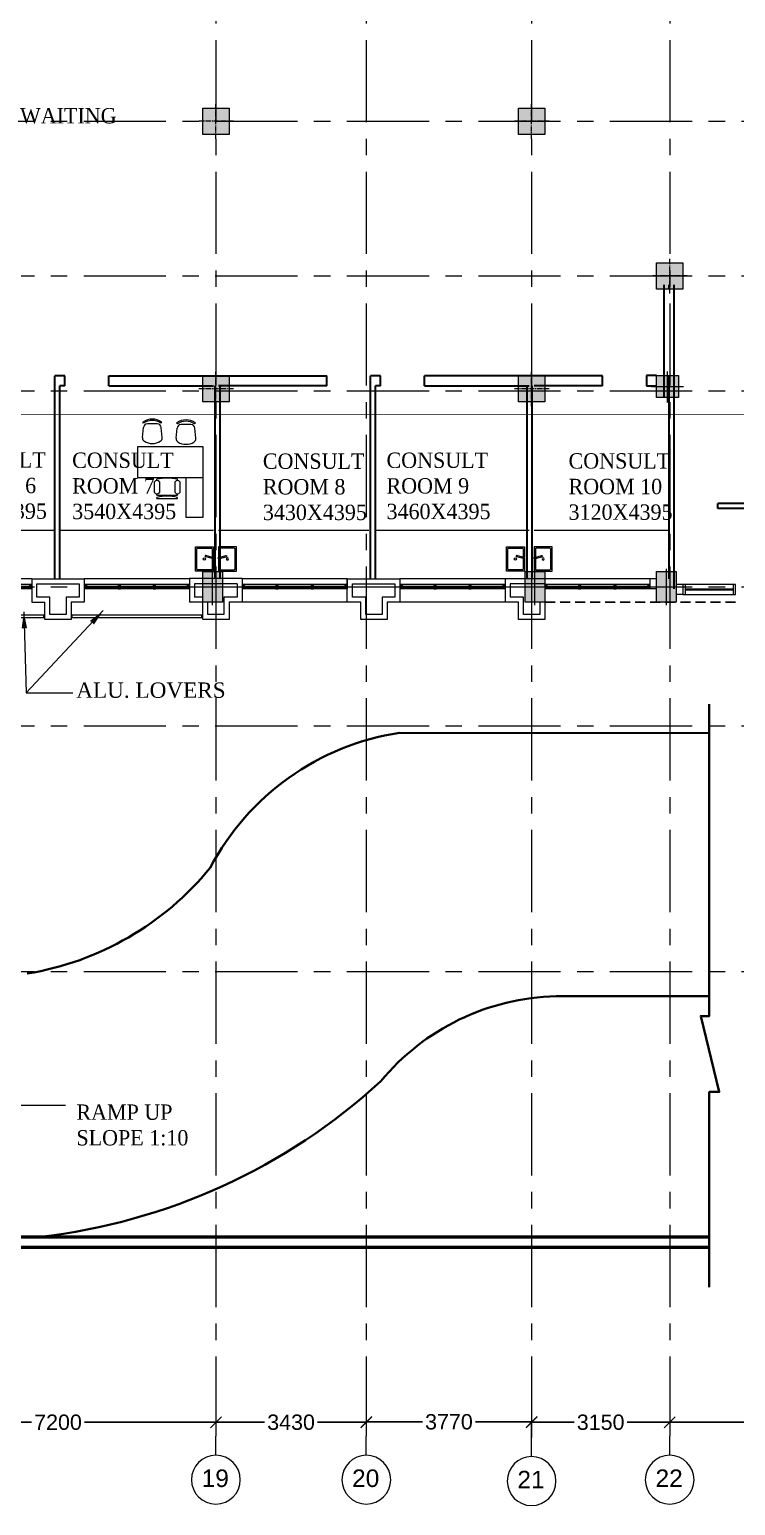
# Model space of a CAD drawing. Header units: inches. Extents: x 1789308 to 1948517, y 1504002 to 1708835.
# Drawn here: x 1901915 to 1905135, y 1658367 to 1665094 of the extents above; entities that cross this region are included whole.
import ezdxf
from ezdxf.enums import TextEntityAlignment as Align

# ---------------------------------------------------------------- set-up
doc = ezdxf.new("R2010")
doc.units = ezdxf.units.IN
doc.header["$LTSCALE"] = 0.015
doc.header["$MEASUREMENT"] = 0
doc.header["$PDMODE"] = 34
doc.header["$PDSIZE"] = -0.1
for name, pattern in [('$DDT_AUDIT_GENERATED_(C)', [0]), ('1', [0]), ('CENTER', [2, 1.25, -0.25, 0.25, -0.25]), ('CENTER2', [1.125, 0.75, -0.125, 0.125, -0.125]), ('DASHED', [19.05, 12.7, -6.35])]:
    doc.linetypes.add(name, pattern=pattern)
doc.layers.add('A- Projection', color=4, linetype='DASHED')
doc.layers.add('DIM - GRID - STR', color=7, linetype='Continuous')
for name, color, linetype, lineweight in [('CARMARK', 252, 'Continuous', 18), ('CENTER LINE', 1, 'CENTER2', 18), ('COLUMN - HACTH - STR', 25, '$DDT_AUDIT_GENERATED_(C)', 15), ('COLUMN - STR', 6, 'Continuous', 15), ('ELE', 8, 'Continuous', 13), ('GRID - BEAM - STR', 251, 'CENTER', 18), ('GRID - COLUMN - STR', 251, 'CENTER', 15), ('PROPOSED_HOSPITAL_BASUNDHARA$0$equpamiento', 143, 'Continuous', 9), ('Road', 7, '1', 40), ('SECTION', 3, 'Continuous', 20), ('SECTION -  LINE - STR', 3, 'Continuous', 20), ('TEXT', 7, 'Continuous', 5), ('wall', 1, 'Continuous', 35), ('WINDOW', 165, 'Continuous', 20), ('WZ-II_WINDOW', 163, 'Continuous', 25)]:
    doc.layers.add(name, color=color, linetype=linetype, lineweight=lineweight)
doc.styles.add('PRADEEP - STR', font='swissel.ttf')
doc.styles.add('Scale M 100', font='times.ttf', dxfattribs={"width": 0.95, "height": 350})
doc.styles.add('XREF_DIRECTOR RESIDENCE$0$dim', font='GOTHIC.TTF', dxfattribs={"width": 0.8})
doc.linetypes.add('ZIGZAG', pattern='A,0.0001,-0.2,[131,ltypeshp.shx,S=0.2,R=0,X=-0.2,Y=0],-0.4,[131,ltypeshp.shx,S=0.2,R=180,X=0.2,Y=0],-0.2', length=0.8001)
doc.dimstyles.new('GRID DIM', dxfattribs={"dimtxt": 350, "dimasz": 250, "dimexe": 0.1, "dimexo": 0.1, "dimgap": 0.09, "dimtad": 0, "dimdec": 0, "dimzin": 0, "dimdsep": 46, "dimtxsty": 'PRADEEP - STR', "dimblk": 'OBLIQUE', "dimcen": 0.09, "dimclrd": 73, "dimclre": 73, "dimclrt": 256, "dimadec": 0, "dimazin": 0, "dimtfac": 1, "dimtdec": 0, "dimtofl": 0, "dimtmove": 1, "dimatfit": 3, "dimfxl": 1.25, "dimtolj": 1, "dimtzin": 0, "dimlwd": -1, "dimlwe": -1, "dimarcsym": 2})
doc.dimstyles.new('XREF_DIRECTOR RESIDENCE$0$dim-masonry', dxfattribs={"dimscale": 75, "dimtxt": 1.5, "dimasz": 0.75, "dimexe": 1, "dimexo": 0, "dimgap": 1, "dimtad": 0, "dimdec": 0, "dimzin": 3, "dimdsep": 46, "dimtxsty": 'XREF_DIRECTOR RESIDENCE$0$dim', "dimblk": 'XREF_DIRECTOR RESIDENCE$0$_ArchTick', "dimcen": 0, "dimdle": 1, "dimclrd": 256, "dimclre": 256, "dimclrt": 256, "dimadec": 0, "dimazin": 0, "dimtfac": 0.5, "dimtdec": 0, "dimtmove": 1, "dimatfit": 2, "dimfxl": 0, "dimtolj": 1, "dimtzin": 0, "dimlwd": -1, "dimlwe": -1, "dimarcsym": 0})

# ---------------------------------------------------------------- blocks, each defined once
blk = doc.blocks.new('GRID NOS')
at = {"layer": 'GRID - BEAM - STR', "color": 3, "linetype": 'Continuous', "lineweight": 15}
blk.add_line((0, -0.205), (0, 0.17), dxfattribs=at)
blk.add_circle((0, -0.682), 0.477, dxfattribs=at)
blk = doc.blocks.new('COL 600X600')
at = {"layer": 'COLUMN - HACTH - STR'}
h = blk.add_hatch(color=256, dxfattribs=at)
h.dxf.hatch_style = 1
h.paths.add_polyline_path([(-226608, -550894), (-226008, -550894), (-226008, -550294), (-226608, -550294)])
at = {"layer": 'CENTER LINE', "ltscale": 10000}
for points in [[(-226308, -550994), (-226308, -550194)], [(-225908, -550594), (-226708, -550594)]]:
    blk.add_lwpolyline(points, dxfattribs=at)
at = {"layer": 'COLUMN - STR', "ltscale": 100}
blk.add_lwpolyline([(-226608, -550294), (-226008, -550294), (-226008, -550894), (-226608, -550894)], close=True, dxfattribs=at)
blk = doc.blocks.new('_Oblique')
at = {"color": 0, "linetype": 'ByBlock', "lineweight": -2}
blk.add_line((-0.5, -0.5), (0.5, 0.5), dxfattribs=at)
blk = doc.blocks.new('*D442')
at = {"layer": 'Defpoints', "color": 0, "transparency": 16777216}
for p in [(1130248, 682359), (1137448, 682359), (1137448, 682359)]:
    blk.add_point(p, dxfattribs=at)
at = {"layer": 'DIM - GRID - STR', "color": 73, "linetype": 'ByBlock', "transparency": 16777216}
for p, q in [((1130248, 682359), (1133246, 682359)), ((1137448, 682359), (1134450, 682359))]:
    blk.add_line(p, q, dxfattribs=at)
at = {"layer": 'DIM - GRID - STR', "color": 73, "transparency": 16777216, "xscale": 250, "yscale": 250, "zscale": 250, "rotation": 180}
blk.add_blockref('_Oblique', (1130248, 682359), dxfattribs=at)
at = {"layer": 'DIM - GRID - STR', "color": 73, "transparency": 16777216, "xscale": 250, "yscale": 250, "zscale": 250}
blk.add_blockref('_Oblique', (1137448, 682359), dxfattribs=at)
at = {"layer": 'DIM - GRID - STR', "transparency": 16777216, "insert": (1133848, 682359), "char_height": 350, "attachment_point": 5, "style": 'PRADEEP - STR'}
blk.add_mtext('\\A1;7200', dxfattribs=at)
blk = doc.blocks.new('*D443')
at = {"layer": 'Defpoints', "color": 0, "transparency": 16777216}
for p in [(1137448, 682359), (1140878, 682359), (1140878, 682359)]:
    blk.add_point(p, dxfattribs=at)
at = {"layer": 'DIM - GRID - STR', "color": 73, "linetype": 'ByBlock', "transparency": 16777216}
for p, q in [((1137448, 682359), (1137448, 682359)), ((1137448, 682359), (1138559, 682359)), ((1140878, 682359), (1139767, 682359))]:
    blk.add_line(p, q, dxfattribs=at)
at = {"layer": 'DIM - GRID - STR', "color": 73, "transparency": 16777216, "xscale": 250, "yscale": 250, "zscale": 250, "rotation": 180}
blk.add_blockref('_Oblique', (1137448, 682359), dxfattribs=at)
at = {"layer": 'DIM - GRID - STR', "color": 73, "transparency": 16777216, "xscale": 250, "yscale": 250, "zscale": 250}
blk.add_blockref('_Oblique', (1140878, 682359), dxfattribs=at)
at = {"layer": 'DIM - GRID - STR', "transparency": 16777216, "insert": (1139163, 682359), "char_height": 350, "attachment_point": 5, "style": 'PRADEEP - STR'}
blk.add_mtext('\\A1;3430', dxfattribs=at)
blk = doc.blocks.new('*D444')
at = {"layer": 'Defpoints', "color": 0, "transparency": 16777216}
for p in [(1140878, 682369), (1144648, 682369), (1144648, 682014)]:
    blk.add_point(p, dxfattribs=at)
at = {"layer": 'DIM - GRID - STR', "color": 73, "linetype": 'ByBlock', "transparency": 16777216}
for p, q in [((1140878, 682369), (1142159, 682369)), ((1144648, 682369), (1143367, 682369)), ((1144648, 682014), (1144648, 682369))]:
    blk.add_line(p, q, dxfattribs=at)
at = {"layer": 'DIM - GRID - STR', "color": 73, "transparency": 16777216, "xscale": 250, "yscale": 250, "zscale": 250, "rotation": 180}
blk.add_blockref('_Oblique', (1140878, 682369), dxfattribs=at)
at = {"layer": 'DIM - GRID - STR', "color": 73, "transparency": 16777216, "xscale": 250, "yscale": 250, "zscale": 250}
blk.add_blockref('_Oblique', (1144648, 682369), dxfattribs=at)
at = {"layer": 'DIM - GRID - STR', "transparency": 16777216, "insert": (1142763, 682369), "char_height": 350, "attachment_point": 5, "style": 'PRADEEP - STR'}
blk.add_mtext('\\A1;3770', dxfattribs=at)
blk = doc.blocks.new('*D445')
at = {"layer": 'Defpoints', "color": 0, "transparency": 16777216}
for p in [(1144648, 682359), (1147798, 682359), (1147798, 682359)]:
    blk.add_point(p, dxfattribs=at)
at = {"layer": 'DIM - GRID - STR', "color": 73, "linetype": 'ByBlock', "transparency": 16777216}
for p, q in [((1144648, 682359), (1145619, 682359)), ((1147798, 682359), (1146827, 682359))]:
    blk.add_line(p, q, dxfattribs=at)
at = {"layer": 'DIM - GRID - STR', "color": 73, "transparency": 16777216, "xscale": 250, "yscale": 250, "zscale": 250, "rotation": 180}
blk.add_blockref('_Oblique', (1144648, 682359), dxfattribs=at)
at = {"layer": 'DIM - GRID - STR', "color": 73, "transparency": 16777216, "xscale": 250, "yscale": 250, "zscale": 250}
blk.add_blockref('_Oblique', (1147798, 682359), dxfattribs=at)
at = {"layer": 'DIM - GRID - STR', "transparency": 16777216, "insert": (1146223, 682359), "char_height": 350, "attachment_point": 5, "style": 'PRADEEP - STR'}
blk.add_mtext('\\A1;3150', dxfattribs=at)
blk = doc.blocks.new('*D446')
at = {"layer": 'Defpoints', "color": 0, "transparency": 16777216}
for p in [(1147798, 682359), (1154878, 682359), (1154878, 682359)]:
    blk.add_point(p, dxfattribs=at)
at = {"layer": 'DIM - GRID - STR', "color": 73, "linetype": 'ByBlock', "transparency": 16777216}
for p, q in [((1147798, 682359), (1150736, 682359)), ((1154878, 682359), (1151940, 682359))]:
    blk.add_line(p, q, dxfattribs=at)
at = {"layer": 'DIM - GRID - STR', "color": 73, "transparency": 16777216, "xscale": 250, "yscale": 250, "zscale": 250, "rotation": 180}
blk.add_blockref('_Oblique', (1147798, 682359), dxfattribs=at)
at = {"layer": 'DIM - GRID - STR', "color": 73, "transparency": 16777216, "xscale": 250, "yscale": 250, "zscale": 250}
blk.add_blockref('_Oblique', (1154878, 682359), dxfattribs=at)
at = {"layer": 'DIM - GRID - STR', "transparency": 16777216, "insert": (1151338, 682359), "char_height": 350, "attachment_point": 5, "style": 'PRADEEP - STR'}
blk.add_mtext('\\A1;7080', dxfattribs=at)
blk = doc.blocks.new('450X700')
at = {"layer": 'COLUMN - HACTH - STR'}
blk.add_hatch(color=256, dxfattribs=at).paths.add_polyline_path([(0, 0), (0, -700), (450, -700), (450, 0)])
at = {"layer": 'COLUMN - STR'}
for p, q in [((225, -773), (225, 59)), ((-77, -350), (520, -350))]:
    blk.add_line(p, q, dxfattribs=at)
blk.add_lwpolyline([(0, 0), (450, 0), (450, -700), (0, -700)], close=True, dxfattribs=at)
blk = doc.blocks.new('C-500X500')
at = {"layer": 'COLUMN - HACTH - STR'}
blk.add_hatch(color=256, dxfattribs=at).paths.add_polyline_path([(0, 0), (0, -500), (500, -500), (500, 0)])
at = {"layer": 'COLUMN - STR'}
for p, q in [((250, -615), (250, 92)), ((-119, -250), (615, -250))]:
    blk.add_line(p, q, dxfattribs=at)
blk.add_lwpolyline([(0, 0), (500, 0), (500, -500), (0, -500)], close=True, dxfattribs=at)
blk = doc.blocks.new('PROPOSED_HOSPITAL_BASUNDHARA$0$PILETA')
at = {"layer": 'PROPOSED_HOSPITAL_BASUNDHARA$0$equpamiento'}
for p, q in [((-0.273, 0.343), (0.137, 0.343)), ((-0.273, -0.217), (-0.273, 0.343)), ((0.137, 0.343), (0.137, 0.095)), ((-0.243, -0.167), (-0.243, 0.293)), ((-0.223, 0.313), (0.087, 0.313)), ((0.137, 0.063), (-0.041, 0.111)), ((0.144, 0.092), (-0.034, 0.14)), ((0.107, 0.293), (0.107, 0.103)), ((0.107, 0.072), (0.107, -0.167)), ((0.119, 0.068), (0.126, 0.097)), ((0.137, 0.063), (0.144, 0.092)), ((0.137, 0.064), (0.137, -0.217)), ((0.137, -0.217), (-0.273, -0.217)), ((0.087, -0.187), (-0.223, -0.187))]:
    blk.add_line(p, q, dxfattribs=at)
blk.add_circle((-0.068, 0.063), 0.0235, dxfattribs=at)
for centre, radius, start, end in [((-0.223, 0.293), 0.02, 90, 180), ((-0.038, 0.126), 0.015, 75, 255), ((0.087, 0.293), 0.02, 0, 90), ((-0.223, -0.167), 0.02, 180, 270), ((0.087, -0.167), 0.02, 270, 0)]:
    blk.add_arc(centre, radius, start, end, dxfattribs=at)
blk = doc.blocks.new('XREF_DIRECTOR RESIDENCE$0$_ArchTick')
at = {"const_width": 0.15}
blk.add_lwpolyline([(-0.5, -0.5), (0.5, 0.5)], dxfattribs=at)
blk = doc.blocks.new('2400 wndw')
at = {"layer": 'WZ-II_WINDOW', "lineweight": 5}
h = blk.add_hatch(dxfattribs=at)
h.set_pattern_fill('ANSI31', color=256, scale=100)
h.set_pattern_definition([(45, (-773.199, 1e-06), (-8.83883476, 8.83883476), [])])
h.paths.add_polyline_path([(-13782, -559981), (-13732, -559981), (-13732, -560081), (-13782, -560081)])
h = blk.add_hatch(dxfattribs=at)
h.set_pattern_fill('ANSI31', color=256, scale=100)
h.paths.add_polyline_path([(-13008, -559981), (-12955, -559981), (-12955, -560081), (-13008, -560081)])
h = blk.add_hatch(dxfattribs=at)
h.set_pattern_fill('ANSI31', color=256, scale=100)
h.set_pattern_definition([(45, (800, 0), (-8.83883476, 8.83883476), [])])
h.paths.add_polyline_path([(-12208, -559981), (-12155, -559981), (-12155, -560081), (-12208, -560081)])
h = blk.add_hatch(dxfattribs=at)
h.set_pattern_fill('ANSI31', color=256, scale=100)
h.set_pattern_definition([(45, (1576.801, -2e-06), (-8.83883476, 8.83883476), [])])
h.paths.add_polyline_path([(-11432, -559981), (-11382, -559981), (-11382, -560081), (-11432, -560081)])
for p, q in [((-13782, -559851), (-13782, -560081)), ((-13782, -559851), (-11382, -559851)), ((-13782, -559981), (-11382, -559981)), ((-13782, -559981), (-13782, -560081)), ((-13732, -559981), (-13732, -560081)), ((-11432, -559981), (-11432, -560081)), ((-11382, -559851), (-11382, -560081)), ((-11382, -559981), (-11382, -560081)), ((-13782, -560081), (-11382, -560081)), ((-13008, -560021), (-13732, -560021)), ((-13008, -560041), (-13732, -560041)), ((-12208, -560021), (-12955, -560021)), ((-12208, -560041), (-12955, -560041)), ((-11432, -560021), (-12155, -560021)), ((-11432, -560041), (-12155, -560041))]:
    blk.add_line(p, q, dxfattribs=at)
for points in [[(-13008, -559981), (-12955, -559981), (-12955, -560081), (-13008, -560081)], [(-12208, -559981), (-12155, -559981), (-12155, -560081), (-12208, -560081)]]:
    blk.add_lwpolyline(points, close=True, dxfattribs=at)
blk = doc.blocks.new('12_00')
at = {"layer": 'WINDOW'}
for p, q in [((100, 550), (-130, 550)), ((100, -550), (-130, -550))]:
    blk.add_line(p, q, dxfattribs=at)
blk.add_lwpolyline([(100, -600), (100, 600), (-130, 600), (-130, -600)], close=True, dxfattribs=at)
at = {"layer": 'WINDOW', "const_width": 50}
blk.add_lwpolyline([(-15, 550), (-15, -550)], dxfattribs=at)
blk = doc.blocks.new('A$C1CC35E0C')
at = {"color": 251}
for p, q in [((67304.1, -46317.7), (67287, -46292.6)), ((67613.7, -46332.8), (67388.9, -46332.8)), ((67698.5, -46317.7), (67715.6, -46292.6)), ((68072.5, -46333.8), (68055.4, -46308.7)), ((68382.1, -46348.9), (68157.3, -46348.9)), ((68466.8, -46333.8), (68484, -46308.7)), ((67278.2, -46646.5), (67298.2, -46416)), ((67724.4, -46646.5), (67704.4, -46416)), ((68046.6, -46662.6), (68066.6, -46432)), ((68492.8, -46662.6), (68472.8, -46432)), ((67163.7, -47308.3), (67163.7, -47008.3)), ((67551.5, -47900.3), (67551.5, -47652.8)), ((67606.5, -47625.3), (67606.5, -47597.8)), ((67661.5, -47652.8), (67661.5, -47900.3)), ((68019, -47900.3), (68019, -47652.8)), ((68074, -47625.3), (68074, -47597.8)), ((68129, -47652.8), (68129, -47900.3)), ((67606.5, -47955.3), (67606.5, -47927.8)), ((67606.5, -47955.3), (68074, -47955.3)), ((67606.5, -48037.8), (67606.5, -48010.3)), ((67606.5, -48037.8), (68074, -48037.8)), ((67785.3, -47955.3), (67785.3, -47984.5)), ((67895.3, -47983.9), (67895.3, -47955.3)), ((68074, -47955.3), (68074, -47927.8)), ((68074, -48037.8), (68074, -48010.3))]:
    blk.add_line(p, q, dxfattribs=at)
at = {"color": 252}
blk.add_line((68663.3, -48457.9), (68663.3, -47558.2), dxfattribs=at)
for points in [[(68663.3, -46858.3), (67163.7, -46858.3), (67163.7, -47558.2), (68663.3, -47558.2), (68663.3, -46858.3)], [(68263.5, -47558.2), (68263.5, -48457.9), (68663.3, -48457.9)]]:
    blk.add_lwpolyline(points, dxfattribs=at)
at = {"color": 251}
for centre, radius, start, end in [((67501.3, -46605.8), 379.5, 55.61966, 124.38034), ((67388.9, -46423.8), 91, 90, 175.03026), ((67501.3, -46605.8), 349.2, 55.61966, 124.38034), ((67613.7, -46423.8), 91, 4.96974, 90), ((68269.7, -46621.9), 379.5, 55.61966, 124.38034), ((68157.3, -46439.9), 91, 90, 175.03026), ((68269.7, -46621.9), 349.2, 55.61966, 124.38034), ((68382.1, -46439.9), 91, 4.96974, 90), ((67368.8, -46654.4), 91, 175.03026, 238.40697), ((67501.3, -46439), 343.9, 238.40697, 301.59303), ((67633.8, -46654.4), 91, 301.59303, 4.96974), ((68137.2, -46670.5), 91, 175.03026, 238.40697), ((68269.7, -46455.1), 343.9, 238.40697, 301.59303), ((68402.1, -46670.5), 91, 301.59303, 4.96974), ((67606.5, -47694), 68.8, 36.8699, 143.1301), ((67840.3, -48577.4), 1007.2, 76.5803, 103.4197), ((68074, -47694), 68.8, 36.8699, 143.1301), ((67606.5, -47859), 68.8, 216.8699, 323.1301), ((67840.3, -48989.9), 1007.2, 76.5803, 103.4197), ((68074, -47859), 68.8, 216.8699, 323.1301)]:
    blk.add_arc(centre, radius, start, end, dxfattribs=at)
at = {"layer": 'A- Projection', "ltscale": 1200}
blk.add_line((80800.2, -50395), (76449.9, -50395), dxfattribs=at)
at = {"layer": 'A- Projection', "linetype": 'Continuous', "ltscale": 1200}
blk.add_line((76449.9, -50795.3), (76449.9, -50795.3), dxfattribs=at)
at = {"layer": 'CARMARK', "linetype": 'ZIGZAG', "ltscale": 20000}
for points in [[(65293.3, -48763.7), (61808.3, -48763.7)], [(68893.3, -48763.7), (65408.3, -48763.7)], [(72436.6, -48763.7), (69008.3, -48763.7)], [(76093, -48763.7), (72607.8, -48763.7)], [(79295.5, -48763.7), (76208, -48763.7)]]:
    blk.add_lwpolyline(points, dxfattribs=at)
at = {"layer": 'ELE', "color": 2}
for p, q in [((64750.5, -49863.3), (64750.5, -50395)), ((64750.5, -49863.3), (65948.2, -49863.3)), ((64865.5, -49978.3), (65833.2, -49978.3)), ((65948.2, -49863.3), (65948.2, -50395)), ((69548.2, -49861.1), (68348.2, -49861.4)), ((68348.2, -49861.4), (68348.2, -50395)), ((69433.2, -49976.1), (68463.2, -49976.4)), ((68463.2, -49976.4), (68463.2, -50280)), ((69433.2, -49976.1), (69433.2, -50280)), ((69548.2, -49861.1), (69548.2, -50395)), ((71948.2, -50395), (71948.2, -49865)), ((71948.2, -49865), (73148.3, -49865)), ((72063.2, -50280), (72063.2, -49978.3)), ((72063.2, -49978.3), (73033.2, -49978.3)), ((73033.2, -49978.3), (73033.2, -50280)), ((73148.2, -49865), (73148.2, -50395)), ((75548.2, -49865), (75548.2, -50395)), ((79000.5, -49865.2), (75548.2, -49865.2)), ((76449.9, -49980), (75663.2, -49980.2)), ((75663.2, -49980.2), (75663.2, -50280)), ((79000.5, -50095), (76450.5, -50095)), ((79599.9, -49995.4), (79450.5, -49995.4)), ((79599.9, -49995.4), (79599.9, -50225.4)), ((64750.5, -50395), (65050.5, -50395, 0)), ((65050.5, -50795.3), (65050.5, -50395)), ((65948.2, -50395), (65650.6, -50395)), ((65650.6, -50395), (65650.6, -50795.3)), ((68650.5, -50395), (68348.2, -50395)), ((68649.9, -50280), (68463.2, -50280)), ((68650.5, -50795.3), (68650.5, -50395)), ((68765.5, -50680.3), (68765.5, -50395)), ((69135.5, -50280), (69135.5, -50680.3)), ((69433.2, -50280), (69135.5, -50280)), ((69250.5, -50395), (69250.5, -50795.3)), ((72257.1, -50395), (69250.5, -50395)), ((72372.1, -50280), (72063.2, -50280, 0)), ((72257.1, -50795.3), (72257.1, -50395)), ((72372.1, -50680.3), (72372.1, -50280)), ((73033.2, -50280), (72742.1, -50280)), ((72742.1, -50280), (72742.1, -50680.3)), ((75849.9, -50395), (72857.1, -50395)), ((72857.1, -50395), (72857.1, -50795.3)), ((79599.9, -50225.4), (79450.5, -50225.4)), ((69135.5, -50680.3), (68765.5, -50680.3)), ((72742.1, -50680.3), (72372.1, -50680.3)), ((65650.6, -50795.3), (65050.5, -50795.3)), ((69250.5, -50795.3), (68650.5, -50795.3)), ((72857.1, -50795.3), (72257.1, -50795.3))]:
    blk.add_line(p, q, dxfattribs=at)
at = {"layer": 'ELE', "color": 2, "elevation": 0}
blk.add_lwpolyline([(65833.2, -49978.3), (65833.2, -50280), (65535.6, -50280), (65535.6, -50680.3), (65165.5, -50680.3), (65165.5, -50280), (64865.5, -50280), (64865.5, -49978.3)], dxfattribs=at)
at = {"layer": 'ELE', "color": 2}
for points in [[(76334.9, -50395), (76334.9, -50680.3), (75964.9, -50680.3), (75964.9, -50280), (75663.2, -50280)], [(76449.9, -50395), (76449.9, -50795.3), (75849.9, -50795.3), (75849.9, -50395)]]:
    blk.add_lwpolyline(points, dxfattribs=at)
at = {"layer": 'ELE', "color": 8, "elevation": 0}
for points in [[(65026.3, -50695), (62063.7, -50695), (62063.7, -50747.9), (65026.3, -50747.9)], [(68632.7, -50695), (65662.9, -50695), (65662.9, -50747.9), (68632.7, -50747.9)]]:
    blk.add_lwpolyline(points, close=True, dxfattribs=at)
at = {"layer": 'GRID - COLUMN - STR', "ltscale": 100000}
for p, q in [((68950.5, 4412.1), (68950.5, -69399.6)), ((72380.5, 4412.1), (72380.5, -69399.5)), ((76150.5, 4412.1), (76150.5, -69399.6)), ((79300.5, 4412.1), (79300.5, -69399.6)), ((-12062.3, -39439), (88195.3, -39439)), ((-12062.3, -42964.4), (88195.3, -42964.4)), ((-12062.3, -45584.9), (88195.3, -45584.9)), ((-12062.3, -50045), (88195.3, -50045)), ((-12062.3, -53215.3), (88195.3, -53215.3)), ((-12062.3, -58813), (88195.3, -58813))]:
    blk.add_line(p, q, dxfattribs=at)
at = {"layer": 'Road'}
for p, q in [((80201.7, -53379.2), (73125.7, -53377.3)), ((80201.7, -59378.7), (76712.5, -59376.2))]:
    blk.add_line(p, q, dxfattribs=at)
blk.add_lwpolyline([(80201.7, -52721.4), (80201.7, -59827.9), (80006.7, -59827.9), (80429.2, -61555.5), (80201.7, -61555.5), (80201.7, -66003.1)], dxfattribs=at)
at = {"layer": 'Road', "lineweight": 53}
for points in [[(9261.2, -64862), (80201.7, -64862)], [(9261.2, -65092), (80201.7, -65092)]]:
    blk.add_lwpolyline(points, dxfattribs=at)
at = {"layer": 'Road'}
for centre, radius, start, end in [((74023.9, -59185.7), 5877.4, 98.63819, 152.23418), ((63538.5, -52127.1), 6826.1, 279.37501, 320.73195), ((76838, -64735.8), 5361, 91.34132, 140.33961), ((63352.1, -51097.3), 13855.4, 276.56163, 312.49027)]:
    blk.add_arc(centre, radius, start, end, dxfattribs=at)
at = {"layer": 'SECTION', "linetype": 'CENTER2', "ltscale": 2222, "const_width": 20}
blk.add_lwpolyline([(-2351, -46116.2), (90563, -46116.2)], dxfattribs=at)
at = {"layer": 'wall'}
for p, q in [((79170.5, -45734.9), (79170.5, -43166)), ((79285.5, -43264.4), (79285.5, -43166)), ((79400.5, -50093.3), (79400.5, -43166)), ((65509.3, -45238.3), (65279.3, -45238.3)), ((65279.3, -49863.3), (65279.3, -45238.3)), ((65509.3, -45468.3), (65509.3, -45238.3)), ((66509.3, -45238.3), (71477.8, -45238.3)), ((66509.3, -45468.3), (66509.3, -45238.3)), ((71477.8, -45468.3), (71477.8, -45238.3)), ((72707.8, -45238.3), (72477.8, -45238.3)), ((72477.8, -49863.3), (72477.8, -45238.3)), ((72707.8, -45468.3), (72707.8, -45238.3)), ((77770.5, -45238.3), (73707.8, -45238.3)), ((73707.8, -45468.3), (73707.8, -45238.3)), ((77770.5, -45468.3), (77770.5, -45238.3)), ((79000.5, -45234.9), (78770.5, -45234.9)), ((78770.5, -45234.9), (78770.5, -45464.9)), ((79285.5, -49863.3), (79285.5, -45234.9)), ((65394.3, -49863.3), (65394.3, -45468.3)), ((65509.3, -45468.3), (65394.3, -45468.3)), ((66509.3, -45468.3), (68893.3, -45468.3)), ((68934.1, -49863.3), (68934.1, -45468.3)), ((71477.8, -45468.3), (69008.3, -45468.3)), ((69049.1, -49863.3), (69049.1, -45468.3)), ((72592.8, -49863.3), (72592.8, -45468.3)), ((72707.8, -45468.3), (72592.8, -45468.3)), ((73707.8, -45468.3), (76093, -45468.3)), ((76050.5, -49863.3), (76050.5, -45468.3)), ((76165.5, -49863.3), (76165.5, -45468.3)), ((77770.5, -45468.3), (76208, -45468.3)), ((78770.5, -45464.9), (79000.5, -45464.9)), ((82145.8, -48147.6), (80400.5, -48147.6)), ((80400.5, -48262.6), (80400.5, -48147.6)), ((82145.8, -48262.6), (80400.5, -48262.6))]:
    blk.add_line(p, q, dxfattribs=at)
at = {"yscale": 1000, "zscale": 1000}
for p, xscale in [((68756, -49476.5), 1000), ((69144.9, -49476.5), -1000), ((75848.8, -49476.5), 1000), ((76344.6, -49476.5), -1000)]:
    blk.add_blockref('PROPOSED_HOSPITAL_BASUNDHARA$0$PILETA', p, dxfattribs=dict(at, xscale=xscale))
at = {"layer": 'COLUMN - STR'}
for p in [(295258.4, 511155.5), (302458.4, 511155.5), (305608.4, 507630.1), (295258.4, 505059.6), (302458.4, 505059.6)]:
    blk.add_blockref('COL 600X600', p, dxfattribs=at)
at = {"layer": 'COLUMN - STR', "color": 2}
for name, p in [('C-500X500', (79000.5, -45234.9)), ('450X700', (68650.5, -49695)), ('450X700', (76000.5, -49695)), ('450X700', (79000.5, -49695))]:
    blk.add_blockref(name, p, dxfattribs=at)
at = {"layer": 'GRID - BEAM - STR', "color": 1, "linetype": 'Continuous', "lineweight": 15, "xscale": -1166.666666666666, "yscale": 1166.666666666666, "zscale": 1166.666666666666}
for p in [(68950.5, -69598.4), (72380.5, -69598.4), (76150.5, -69629.5), (79300.5, -69598.4)]:
    blk.add_blockref('GRID NOS', p, dxfattribs=at)
at = {"layer": 'WINDOW', "lineweight": -3, "rotation": 90}
blk.add_blockref('12_00', (80199.9, -50095.4), dxfattribs=at)
at = {"layer": 'WZ-II_WINDOW', "color": 1, "xscale": -1}
for p in [(50968.9, 509988.2), (54566.6, 509986.1), (58166.6, 509986.1), (61766.6, 509986.1), (65068.9, 509986.1)]:
    blk.add_blockref('2400 wndw', p, dxfattribs=at)
at = {"layer": 'GRID - BEAM - STR', "color": 4, "linetype": 'Continuous', "lineweight": 15, "style": 'PRADEEP - STR'}
for s, p in [('19', (68937.3, -70560.7)), ('20', (72367.3, -70560.7)), ('21', (76137.3, -70591.8)), ('22', (79287.3, -70560.7))]:
    blk.add_text(s, height=400, dxfattribs=at).set_placement(p, align=Align.CENTER)
at = {"layer": 'TEXT', "style": 'Scale M 100'}
blk.add_text('ALU. LOVERS ', height=350, dxfattribs=at).set_placement((65766.6, -52577.1))
at = {"layer": 'TEXT', "char_height": 350, "attachment_point": 1, "style": 'Scale M 100'}
for s, insert in [('WAITING', (64483.9, -39137.4)), ('\\pxqc;CONSULT ROOM 6\\P3515X4395', (62248.1, -46980)), ('CONSULT ROOM 7\\P3540X4395', (65673.5, -46988)), ('CONSULT ROOM 8\\P3430X4395', (70022.1, -47009)), ('CONSULT ROOM 9\\P3460X4395', (72842.3, -46988.2)), ('CONSULT ROOM 10\\P3120X4395', (76993.6, -47003.1))]:
    blk.add_mtext_dynamic_manual_height_columns(s, width=3325.618, gutter_width=625, heights=[0], dxfattribs=dict(at, insert=insert))
at = {"layer": 'TEXT', "insert": (65770.7, -61843.3), "char_height": 350, "width": 2987.482, "attachment_point": 1, "style": 'Scale M 100'}
blk.add_mtext('\\pxql;RAMP UP\\PSLOPE 1:10', dxfattribs=at)
at = {"layer": 'DIM - GRID - STR'}
for base, p1, p2, picture, middle in [((68950.5, -69086.2), (61750.5, -69086.2), (68950.5, -69086.2), '*D442', (65350.5, -69086.2)), ((72380.5, -69086.2), (68950.5, -69086.2), (72380.5, -69086.2), '*D443', (70665.5, -69086.2)), ((76150.5, -69076), (72380.5, -69076), (76150.5, -69430.7), '*D444', (74265.5, -69076)), ((79300.5, -69086.2), (76150.5, -69086.2), (79300.5, -69086.2), '*D445', (77725.5, -69086.2)), ((86380.5, -69086.2), (79300.5, -69086.2), (86380.5, -69086.2), '*D446', (82840.5, -69086.2))]:
    dim = blk.add_linear_dim(base=base, p1=p1, p2=p2, dimstyle='GRID DIM', override={"dimfxl": 0}, dxfattribs=at)
    dim.commit()
    dim.dimension.update_dxf_attribs({"geometry": picture, "text_midpoint": middle, "insert": (-1068497.3, -751444.8)})
at = {"layer": 'TEXT'}
for points in [[(64572.1, -50618), (64624.2, -52460.6), (65692.2, -52460.6)], [(66383.5, -50590.3), (64624.2, -52460.6), (65692.2, -52460.6)], [(63543, -61862), (65523.6, -61862)]]:
    blk.add_leader(points, dimstyle='XREF_DIRECTOR RESIDENCE$0$dim-masonry', override={"dimasz": 5}, dxfattribs=at)

msp = doc.modelspace()

# ---------------------------------------------------------------- block references
at = {"layer": 'SECTION -  LINE - STR', "xscale": 0.2, "yscale": 0.2, "zscale": 0.2}
msp.add_blockref('A$C1CC35E0C', (1888975.2, 1672563.4), dxfattribs=at)

doc.saveas('drawing.dxf')
